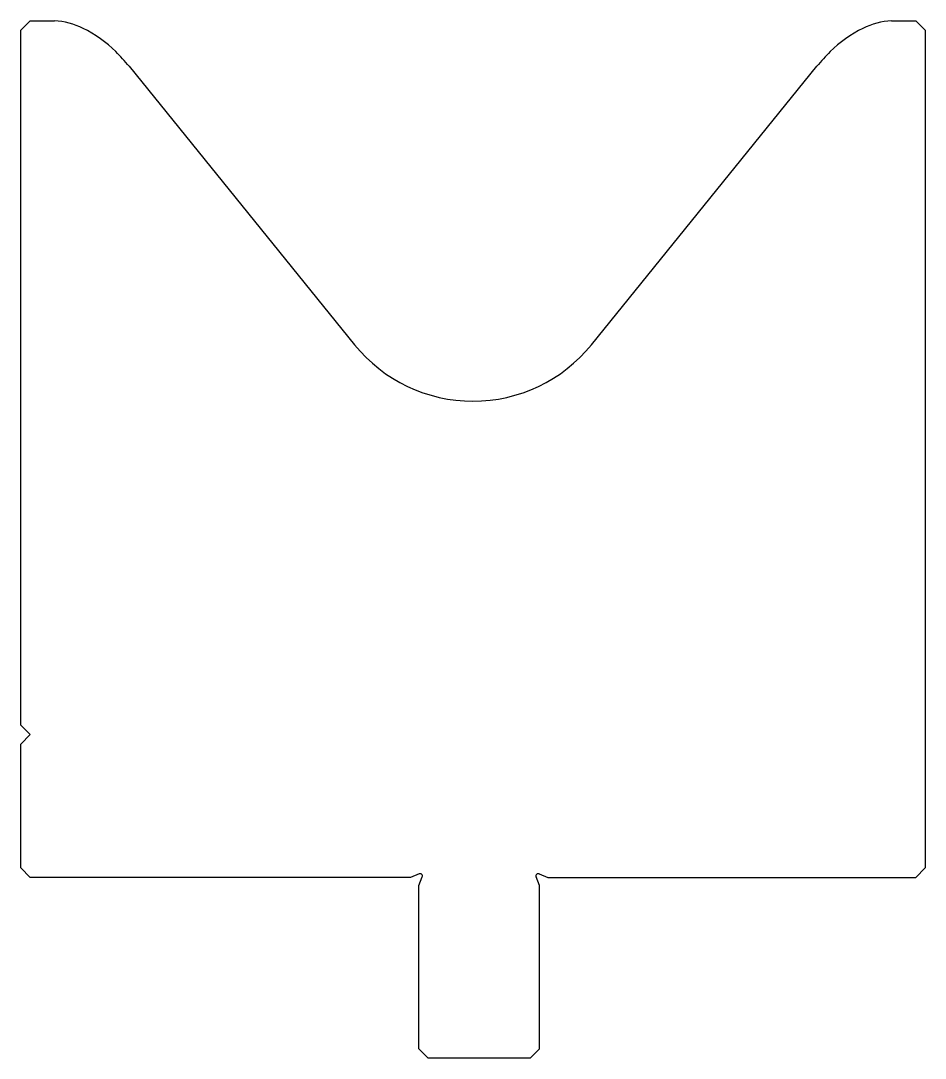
# Model space of a CAD drawing. Header units: metres. Extents: x 49 to 144, y 110 to 219.
import ezdxf

# ---------------------------------------------------------------- set-up
doc = ezdxf.new("R2010")
doc.units = ezdxf.units.M

msp = doc.modelspace()

# ---------------------------------------------------------------- linework, layer by layer
for p, q in [((49.688096, 219.434103), (48.688096, 218.434103)), ((49.688096, 219.434103), (52.234198, 219.434103)), ((140.141994, 219.434103), (142.688096, 219.434103)), ((143.688096, 218.434103), (142.688096, 219.434103)), ((48.688096, 145.434103), (48.688096, 218.434103)), ((143.688096, 218.434103), (143.688096, 130.434103)), ((60.061374, 214.651002), (83.75376, 185.393342)), ((108.622431, 185.393342), (132.314817, 214.651002)), ((48.688096, 145.434103), (49.688096, 144.434103)), ((49.688096, 144.434103), (48.688096, 143.434103)), ((48.688096, 130.434103), (48.688096, 143.434103)), ((48.688096, 130.434103), (49.688096, 129.434103)), ((90.531526, 129.804174), (89.638096, 129.434103)), ((103.144665, 129.804174), (104.038096, 129.434103)), ((142.688096, 129.434103), (143.688096, 130.434103)), ((89.638096, 129.434103), (49.688096, 129.434103)), ((90.488096, 128.584103), (90.858166, 129.477533)), ((103.188096, 128.584103), (102.818025, 129.477533)), ((104.038096, 129.434103), (142.688096, 129.434103)), ((90.488096, 111.434103), (90.488096, 128.584103)), ((103.188096, 111.434103), (103.188096, 128.584103)), ((90.488096, 111.434103), (91.488096, 110.434103)), ((102.188096, 110.434103), (103.188096, 111.434103)), ((102.188096, 110.434103), (91.488096, 110.434103))]:
    msp.add_line(p, q)
for centre, radius, start, end in [((51.779371, 211.647375), 7.8, 63.651614, 86.657122), ((140.59682, 211.647375), 7.8, 93.342878, 116.348386), ((49.382699, 206.80837), 13.2, 45.299528, 63.651614), ((142.993492, 206.80837), 13.2, 116.348386, 134.700472), ((45.373316, 202.756846), 18.9, 39, 45.299528), ((147.002875, 202.756846), 18.9, 134.700472, 141), ((96.188096, 195.462468), 16, 219, 321), ((90.627197, 129.573204), 0.25, 337.5, 112.5), ((103.048995, 129.573204), 0.25, 67.5, 202.5)]:
    msp.add_arc(centre, radius, start, end)

doc.saveas('drawing.dxf')
